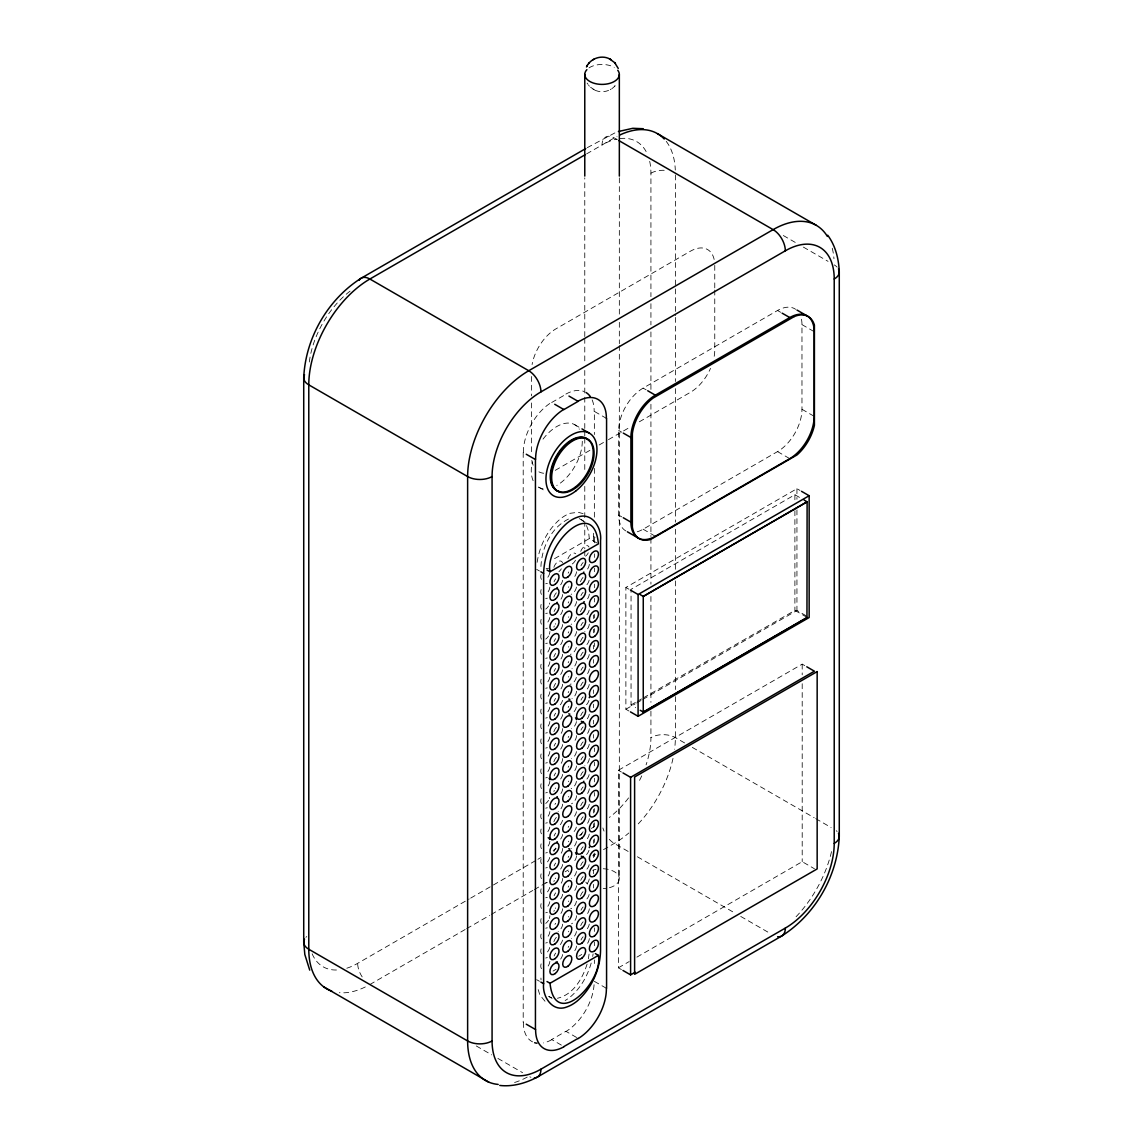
<?xml version="1.0" encoding="UTF-8"?>
<svg xmlns="http://www.w3.org/2000/svg" width="1143" height="1143" viewBox="0 0 1143 1143"><rect width="100%" height="100%" fill="white"/><g stroke="black" fill="none" stroke-linecap="round" stroke-linejoin="round"><path stroke-width="0.75" stroke-dasharray="5 3.75" d="M584.773 336.571L584.773 177.851M540.939 566.528C541.739 547.768 551.069 527.595 568.5 519.051M589.059 954.119L588.345 958.877M537.139 562.327C539.539 545.983 547.326 530.095 559.956 519.265A35.562 20.531 -60 0 1 570.3 513.278L578.201 512.278L583.059 513.636M592.688 956.434L593.117 953.876M591.188 963.063C587.531 975.951 580.601 988.209 570.3 996.939A35.562 20.531 -60 0 1 565.128 1000.539M587.073 964.12C582.516 978.622 573.3 994.667 557.413 998.282M614.72 86.182L615.12 85.711C610.191 91.654 601.118 93.44 594.303 89.854M611.105 89.125L610.262 89.625M587.302 147.647L616.849 131.859M586.602 153.891L614.262 137.917A86.411 49.892 -60 0 1 617.02 136.403M551.669 402.522L565.899 394.306M625.835 530.923A34.561 19.96 -60 0 1 618.677 515.093L618.677 430.44A34.561 19.96 -60 0 1 643.123 388.106L777.54 310.496A34.561 19.96 -60 0 1 795.628 309.31M589.888 450.342L555.898 469.973A34.561 19.96 -60 0 1 554.084 470.945M599.161 444.984L606.89 440.526M608.433 439.641L630.064 427.153M639.337 421.796L690.315 392.363A34.561 19.96 -60 0 0 710.517 368.375M554.541 558.67L589.317 538.596L598.403 543.839M637.222 531.781A34.561 19.96 -60 0 0 643.123 529.209L777.54 451.599A34.561 19.96 -60 0 0 801.972 409.28L801.972 324.612A34.561 19.96 -60 0 0 800.886 316.925M628.921 711.003L625.878 709.231L625.878 587.459L796.942 488.69L800 490.447M799.486 497.391L794.899 494.748L631.05 589.345L631.05 704.988L635.622 707.631M631.05 704.988L635.679 702.302M637.222 701.416L641.866 698.73M643.409 697.844L794.899 610.391L807.115 617.434M625.878 709.231L635.122 703.902M636.665 703.002L641.28 700.345M642.823 699.445L796.942 610.462L807.644 616.649M621.435 969.578L618.377 967.821L618.377 770.282L802.2 664.14L805.258 665.912M346.786 968.221A69.123 39.905 -60 0 0 357.659 963.349L469.159 898.97M470.687 898.098L536.367 860.179M537.896 859.293L540.953 857.521M553.169 850.478L556.227 848.706M579.144 835.476L582.187 833.718M591.36 828.432L594.417 826.66M369.875 984.523L465.172 929.502M466.715 928.616L489.761 915.3M491.304 914.414L532.809 890.454M534.338 889.568L546.64 882.467M565.085 871.809L568.157 870.037M592.746 855.836L595.817 854.064M603.504 849.635L614.262 843.42A86.411 49.892 -60 0 0 628.821 832.99M553.041 971.064L556.055 969.307M578.729 956.22L581.758 954.476M618.377 967.821L629.193 961.577M636.908 957.12L802.2 861.679L814.416 868.737M551.54 997.768L548.626 996.353M579.23 518.608L584.202 521.308M593.846 89.625L592.988 89.125M594.689 90.054L590.145 86.954L587.102 83.082M617.349 139.703L614.262 137.917A17.288 9.973 60 0 0 602.047 144.975A69.123 39.905 -60 0 1 616.463 139.16M783.326 235.529L795.657 242.645M803.372 247.102L828.046 261.347M777.54 310.496L780.598 312.268M801.972 324.612L814.187 331.67M801.972 409.28L814.187 416.323M777.54 451.599L789.756 458.657M643.123 388.106L646.181 389.877M606.576 418.452L594.36 411.394L594.36 434.554M618.677 430.44L621.735 432.197M574.629 424.653L580.501 428.039M618.677 515.093L621.735 516.865M643.123 529.209L655.339 536.267M538.924 487.332L546.254 491.561M593.474 533.238L593.588 536.524L596.375 538.124M625.878 587.459L628.921 589.216M536.667 569.385L539.453 570.986M684.614 742.936L675.37 737.592A17.288 9.973 0 0 0 650.924 737.592A69.123 39.905 -60 0 1 646.081 764.881M692.329 747.393L814.173 817.731M815.716 818.617L831.132 827.532M618.377 770.282L621.435 772.039M628.15 851.435L614.262 843.42A17.288 9.973 60 0 1 608.662 838.605M637.408 856.779L734.563 912.871M740.735 916.429L770.039 933.345M594.36 981.351L606.576 988.395M536.667 979.68L539.453 981.28M549.083 996.639L552.112 998.396M576.601 1037.473L565.899 1031.3L551.669 1039.516L563.899 1046.574M476.288 1045.959L491.719 1054.86M497.891 1058.418L522.565 1072.663M581.173 519.551L583.773 521.651M545.011 1001.239L539.853 994.967L537.139 986.195M588.645 85.339L589.374 86.182M586.53 525.58L588.502 531.181L589.317 538.596M541.025 979.922L540.939 978.037M802.2 664.14L802.2 674.827M802.2 683.728L802.2 861.679M796.942 488.69L796.942 499.277M796.942 509.864L796.942 610.462M794.899 494.748L794.899 501.863M794.899 510.75L794.899 610.391M714.761 265.376L714.761 288.307M714.761 290.065L714.761 350.029A34.561 19.96 -60 0 1 713.675 358.973M675.37 174.979L675.37 287.15M675.37 288.922L675.37 315.625M675.37 317.411L675.37 381.505M675.37 388.634L675.37 522.165M675.37 529.28L675.37 570.228M675.37 580.915L675.37 689.529M675.37 696.644L675.37 737.592A86.411 49.892 -60 0 1 674.584 749.265M649.695 161.349A69.123 39.905 -60 0 1 650.924 173.193L650.924 296.666M650.924 303.709L650.924 324.883M650.924 331.927L650.924 390.134M650.924 404.251L650.924 536.524M650.924 538.296L650.924 584.144M650.924 596.489L650.924 702.316M650.924 711.132L650.924 737.592M619.335 177.851L619.335 315.168M619.335 322.312L619.335 343.7M619.335 345.486L619.335 878.696A17.288 9.973 0 0 1 603.275 888.64M594.36 468.401L594.36 518.265M594.36 537.853L594.36 543.196M594.36 553.884L594.36 557.455M594.36 568.142L594.36 571.7M594.36 584.159L594.36 587.731M594.36 598.418L594.36 601.975M594.36 614.448L594.36 618.006M594.36 628.693L594.36 632.25M594.36 642.938L594.36 646.509M594.36 748.022L594.36 751.594M594.36 762.281L594.36 765.839M594.36 778.297L594.36 781.869M594.36 792.556L594.36 796.114M594.36 808.587L594.36 812.144M594.36 822.831L594.36 826.389M594.36 838.862L594.36 842.42M594.36 853.107L594.36 856.664M594.36 927.916L594.36 931.474M594.36 942.161L594.36 945.718M594.36 959.977L594.36 963.535M593.588 536.524L593.588 543.654M593.588 615.005L593.588 618.577M593.588 629.279L593.588 632.851M593.588 645.338L593.588 648.91M593.588 659.611L593.588 663.183M593.588 689.929L593.588 693.501M593.588 704.202L593.588 707.774M593.588 720.261L593.588 723.833M593.588 734.535L593.588 738.107M593.588 809.458L593.588 813.03M593.588 823.732L593.588 827.289M593.588 839.776L593.588 843.348M593.588 854.05L593.588 857.621M593.588 870.109L593.588 873.681M593.588 884.382L593.588 887.954M584.773 338.357L584.773 363.317M584.773 370.461L584.773 395.421M584.773 397.207L584.773 429.297M584.773 431.082L584.773 436.44M584.773 438.212L584.773 472.102M584.773 486.361L584.773 548.783M584.773 550.569L584.773 555.912M531.466 376.49L531.466 395.892M531.466 402.95L531.466 454.085M523.208 452.471L523.208 1022.428M543.682 473.245A34.561 19.96 -60 0 1 536.796 470.373M533.152 465.187A34.561 19.96 -60 0 1 531.738 459.9M714.146 259.447A34.561 19.96 -60 0 0 690.315 251.26L555.898 328.87A34.561 19.96 -60 0 0 532.081 364.56M551.669 1039.744A40.662 23.474 -60 0 1 543.425 1042.945M532.538 1041.859A40.662 23.474 -60 0 1 523.408 1022.313M594.074 984.723A40.662 23.474 -60 0 1 565.899 1031.529M592.145 399.879A40.662 23.474 -60 0 1 594.16 411.509M565.899 394.078A40.662 23.474 -60 0 1 584.002 391.492M523.408 452.357A40.662 23.474 -60 0 1 551.669 402.293M543.011 439.141A36.076 20.831 -60 0 1 579.344 429.225M582.287 441.269A36.076 20.831 -60 0 1 556.77 485.446M543.011 488.747A36.076 20.831 -60 0 1 537.124 486.132M533.124 480.689A36.076 20.831 -60 0 1 532.281 461.872M589.259 924.144A6.458 3.729 -60 0 1 586.002 930.116M580.744 925.63A6.458 3.729 -60 0 1 583.13 921.801M576.443 931.545A6.458 3.729 -60 0 1 571.557 938.632M568.457 931.831A6.458 3.729 -60 0 1 568.771 931.231M549.697 947.49A6.458 3.729 -60 0 1 545.725 953.562M541.525 953.662A6.458 3.729 -60 0 1 541.525 947.804M545.725 943.061A6.458 3.729 -60 0 1 547.383 942.646M562.513 940.089A6.458 3.729 -60 0 1 558.941 945.861M553.898 941.618A6.458 3.729 -60 0 1 557.313 936.431M562.613 954.534A6.458 3.729 -60 0 1 558.527 961.163M554.098 956.019A6.458 3.729 -60 0 1 555.669 953.133M549.869 961.392A6.458 3.729 -60 0 1 545.725 968.55M541.525 968.65A6.458 3.729 -60 0 1 541.525 962.806M545.725 958.063A6.458 3.729 -60 0 1 547.383 957.648M576.515 946.018A6.458 3.729 -60 0 1 572.786 952.876M568.171 947.418A6.458 3.729 -60 0 1 568.771 946.233M589.317 938.617A6.458 3.729 -60 0 1 585.173 945.775M580.973 940.032A6.458 3.729 -60 0 1 583.13 936.803M589.317 908.814A6.458 3.729 -60 0 1 585.173 915.972M580.973 910.214A6.458 3.729 -60 0 1 583.13 906.985M576.529 915.714A6.458 3.729 -60 0 1 571.557 923.83M568.457 917.015A6.458 3.729 -60 0 1 568.771 916.429M549.869 931.588A6.458 3.729 -60 0 1 545.725 938.746M541.525 938.846A6.458 3.729 -60 0 1 541.525 933.002M545.725 928.245A6.458 3.729 -60 0 1 547.383 927.845M562.67 924.187A6.458 3.729 -60 0 1 558.127 931.602M554.941 924.416A6.458 3.729 -60 0 1 555.669 923.315M589.002 850.249A6.458 3.729 -60 0 1 585.587 855.435M580.973 849.992A6.458 3.729 -60 0 1 583.13 846.763M576.515 855.978A6.458 3.729 -60 0 1 572.786 862.836M568.171 857.393A6.458 3.729 -60 0 1 568.771 856.207M549.869 871.366A6.458 3.729 -60 0 1 545.725 878.524M541.525 878.624A6.458 3.729 -60 0 1 541.525 872.766M545.725 868.023A6.458 3.729 -60 0 1 547.383 867.608M562.613 864.494A6.458 3.729 -60 0 1 558.527 871.123M554.098 865.98A6.458 3.729 -60 0 1 555.669 863.094M562.699 878.467A6.458 3.729 -60 0 1 558.941 885.825M553.898 881.582A6.458 3.729 -60 0 1 554.326 880.367M555.284 878.624A6.458 3.729 -60 0 1 555.669 878.095M549.697 887.454A6.458 3.729 -60 0 1 545.725 893.526M541.525 893.612A6.458 3.729 -60 0 1 541.525 887.768M545.725 883.025A6.458 3.729 -60 0 1 547.383 882.61M576.443 871.509A6.458 3.729 -60 0 1 571.557 878.596M568.457 871.78A6.458 3.729 -60 0 1 568.771 871.195M589.159 864.665A6.458 3.729 -60 0 1 586.002 870.08M580.744 865.594A6.458 3.729 -60 0 1 583.13 861.765M589.159 894.483A6.458 3.729 -60 0 1 585.587 900.241M580.544 895.998A6.458 3.729 -60 0 1 583.13 891.569M576.443 901.313A6.458 3.729 -60 0 1 570.728 908.714M568.457 901.598A6.458 3.729 -60 0 1 568.771 901.013M549.883 915.672A6.458 3.729 -60 0 1 549.354 918.443M548.511 920.229A6.458 3.729 -60 0 1 545.725 923.33M541.525 923.43A6.458 3.729 -60 0 1 541.525 917.586M545.725 912.828A6.458 3.729 -60 0 1 547.383 912.414M562.67 908.771A6.458 3.729 -60 0 1 558.527 915.929M553.898 911.385A6.458 3.729 -60 0 1 554.326 910.185M555.284 908.428A6.458 3.729 -60 0 1 555.669 907.899M562.613 894.312A6.458 3.729 -60 0 1 559.356 900.284M554.098 895.783A6.458 3.729 -60 0 1 555.669 892.897M549.797 901.698A6.458 3.729 -60 0 1 545.725 908.328M541.525 908.428A6.458 3.729 -60 0 1 541.525 902.584M545.725 897.826A6.458 3.729 -60 0 1 547.383 897.426M576.515 885.782A6.458 3.729 -60 0 1 572.372 892.94M568.171 887.197A6.458 3.729 -60 0 1 568.771 886.011M589.259 878.924A6.458 3.729 -60 0 1 584.773 885.796M580.744 880.41A6.458 3.729 -60 0 1 583.13 876.567M589.317 818.588A6.458 3.729 -60 0 1 585.173 825.746M580.973 820.002A6.458 3.729 -60 0 1 583.13 816.774M576.343 827.075A6.458 3.729 -60 0 1 572.786 832.833M568.171 827.389A6.458 3.729 -60 0 1 568.771 826.203M549.869 841.362A6.458 3.729 -60 0 1 545.725 848.52M541.525 848.62A6.458 3.729 -60 0 1 541.525 842.777M562.613 834.504A6.458 3.729 -60 0 1 558.527 841.134M554.098 835.99A6.458 3.729 -60 0 1 555.669 833.104M562.699 848.477A6.458 3.729 -60 0 1 558.941 855.821M553.898 851.578A6.458 3.729 -60 0 1 555.669 848.092M549.697 857.45A6.458 3.729 -60 0 1 545.725 863.522M541.525 863.622A6.458 3.729 -60 0 1 541.525 857.779M545.725 853.021A6.458 3.729 -60 0 1 547.383 852.621M576.443 841.505A6.458 3.729 -60 0 1 571.557 848.606M568.457 841.791A6.458 3.729 -60 0 1 568.771 841.205M589.259 834.119A6.458 3.729 -60 0 1 586.002 840.091M580.744 835.604A6.458 3.729 -60 0 1 583.13 831.761M589.259 804.301A6.458 3.729 -60 0 1 585.587 810.63M580.744 805.786A6.458 3.729 -60 0 1 583.13 801.957M576.443 811.701A6.458 3.729 -60 0 1 571.971 818.588M549.797 827.089A6.458 3.729 -60 0 1 545.725 833.718M541.525 833.818A6.458 3.729 -60 0 1 541.525 827.961M545.725 823.217A6.458 3.729 -60 0 1 547.383 822.803M562.513 820.245A6.458 3.729 -60 0 1 559.356 825.66M553.898 821.774A6.458 3.729 -60 0 1 557.313 816.588M562.67 804.158A6.458 3.729 -60 0 1 558.127 811.573M554.941 804.386A6.458 3.729 -60 0 1 555.669 803.286M549.869 811.559A6.458 3.729 -60 0 1 545.725 818.717M541.525 818.817A6.458 3.729 -60 0 1 541.525 812.973M545.725 808.215A6.458 3.729 -60 0 1 547.383 807.801M576.529 795.685A6.458 3.729 -60 0 1 571.557 803.8M568.457 796.985A6.458 3.729 -60 0 1 568.771 796.4M589.317 788.784A6.458 3.729 -60 0 1 585.173 795.942M580.973 790.184A6.458 3.729 -60 0 1 583.13 786.955M589.317 668.898A6.458 3.729 -60 0 1 585.587 675.742M580.973 670.298A6.458 3.729 -60 0 1 583.13 667.069M576.343 677.37A6.458 3.729 -60 0 1 569.9 684.314M568.457 677.099A6.458 3.729 -60 0 1 568.771 676.513M549.869 691.672A6.458 3.729 -60 0 1 545.725 698.83M541.525 698.93A6.458 3.729 -60 0 1 541.525 693.087M545.725 688.329A6.458 3.729 -60 0 1 547.383 687.915M562.67 684.271A6.458 3.729 -60 0 1 558.527 691.429M553.741 687.472A6.458 3.729 -60 0 1 555.669 683.4M562.513 700.359A6.458 3.729 -60 0 1 559.356 705.774M554.098 701.288A6.458 3.729 -60 0 1 555.669 698.402M549.797 707.203A6.458 3.729 -60 0 1 545.725 713.832M541.525 713.932A6.458 3.729 -60 0 1 541.525 708.074M545.725 703.331A6.458 3.729 -60 0 1 547.383 702.916M576.515 691.286A6.458 3.729 -60 0 1 571.971 698.702M568.171 692.687A6.458 3.729 -60 0 1 568.771 691.501M589.259 684.414A6.458 3.729 -60 0 1 585.587 690.743M580.744 685.9A6.458 3.729 -60 0 1 583.13 682.071M589.259 714.232A6.458 3.729 -60 0 1 585.587 720.547M580.744 715.718A6.458 3.729 -60 0 1 583.13 711.875M576.443 721.619A6.458 3.729 -60 0 1 571.557 728.72M549.797 737.006A6.458 3.729 -60 0 1 545.725 743.636M541.525 743.736A6.458 3.729 -60 0 1 541.525 737.892M545.725 733.134A6.458 3.729 -60 0 1 547.383 732.734M562.699 728.591A6.458 3.729 -60 0 1 558.941 735.935M553.898 731.691A6.458 3.729 -60 0 1 557.313 726.505M562.613 714.618A6.458 3.729 -60 0 1 558.127 721.49M554.098 716.104A6.458 3.729 -60 0 1 555.669 713.218M549.869 721.476A6.458 3.729 -60 0 1 545.725 728.634M541.525 728.734A6.458 3.729 -60 0 1 541.525 722.89M545.725 718.147A6.458 3.729 -60 0 1 547.383 717.733M576.343 707.188A6.458 3.729 -60 0 1 571.557 713.718M568.171 707.503A6.458 3.729 -60 0 1 568.771 706.317M589.002 700.373A6.458 3.729 -60 0 1 585.173 705.86M580.973 700.116A6.458 3.729 -60 0 1 583.13 696.887M589.317 758.509A6.458 3.729 -60 0 1 584.773 765.91M580.973 759.909A6.458 3.729 -60 0 1 583.13 756.68M576.515 765.896A6.458 3.729 -60 0 1 572.372 773.054M568.171 767.31A6.458 3.729 -60 0 1 568.771 766.124M549.869 781.283A6.458 3.729 -60 0 1 545.725 788.441M541.525 788.541A6.458 3.729 -60 0 1 541.525 782.698M545.725 777.94A6.458 3.729 -60 0 1 547.383 777.54M562.613 774.425A6.458 3.729 -60 0 1 558.527 781.055M554.098 775.897A6.458 3.729 -60 0 1 555.669 773.011M562.67 788.884A6.458 3.729 -60 0 1 558.941 795.742M553.898 791.499A6.458 3.729 -60 0 1 554.326 790.299M555.284 788.541A6.458 3.729 -60 0 1 555.669 788.013M549.697 797.371A6.458 3.729 -60 0 1 549.354 798.557M548.511 800.343A6.458 3.729 -60 0 1 545.725 803.443M541.525 803.543A6.458 3.729 -60 0 1 541.525 797.685M545.725 792.942A6.458 3.729 -60 0 1 547.383 792.528M576.443 781.426A6.458 3.729 -60 0 1 571.157 788.699M568.457 781.712A6.458 3.729 -60 0 1 568.771 781.126M589.159 774.597A6.458 3.729 -60 0 1 586.002 780.012M580.744 775.511A6.458 3.729 -60 0 1 583.13 771.682M589.259 744.222A6.458 3.729 -60 0 1 585.587 750.551M580.744 745.707A6.458 3.729 -60 0 1 583.13 741.878M576.443 751.623A6.458 3.729 -60 0 1 571.557 758.709M549.797 767.01A6.458 3.729 -60 0 1 545.725 773.64M541.525 773.725A6.458 3.729 -60 0 1 541.525 767.882M545.725 763.138A6.458 3.729 -60 0 1 547.383 762.724M562.699 758.581A6.458 3.729 -60 0 1 558.941 765.939M553.898 761.695A6.458 3.729 -60 0 1 557.313 756.509M562.613 744.607A6.458 3.729 -60 0 1 558.127 751.494M554.098 746.093A6.458 3.729 -60 0 1 555.669 743.207M549.869 751.48A6.458 3.729 -60 0 1 545.725 758.638M541.525 758.738A6.458 3.729 -60 0 1 541.525 752.88M545.725 748.136A6.458 3.729 -60 0 1 547.383 747.722M576.529 735.592A6.458 3.729 -60 0 1 572.786 742.95M568.171 737.506A6.458 3.729 -60 0 1 568.771 736.321M589.317 728.691A6.458 3.729 -60 0 1 585.173 735.849M580.973 730.106A6.458 3.729 -60 0 1 583.13 726.877M589.159 610.233A6.458 3.729 -60 0 1 586.002 615.648M580.544 611.762A6.458 3.729 -60 0 1 583.13 607.333M576.443 617.077A6.458 3.729 -60 0 1 571.157 624.335M568.457 617.349A6.458 3.729 -60 0 1 568.771 616.763M549.883 631.436A6.458 3.729 -60 0 1 549.354 634.194M548.511 635.994A6.458 3.729 -60 0 1 545.725 639.08M541.525 639.18A6.458 3.729 -60 0 1 541.525 633.336M545.725 628.593A6.458 3.729 -60 0 1 547.383 628.179M562.67 624.535A6.458 3.729 -60 0 1 558.941 631.393M553.898 627.15A6.458 3.729 -60 0 1 554.326 625.935M555.284 624.192A6.458 3.729 -60 0 1 555.669 623.664M562.613 640.066A6.458 3.729 -60 0 1 559.784 645.638M554.098 641.537A6.458 3.729 -60 0 1 555.669 638.651M549.797 647.452A6.458 3.729 -60 0 1 545.725 654.082M541.525 654.182A6.458 3.729 -60 0 1 541.525 648.338M545.725 643.58A6.458 3.729 -60 0 1 547.383 643.18M576.515 631.536A6.458 3.729 -60 0 1 572.372 638.694M568.171 632.951A6.458 3.729 -60 0 1 568.771 631.765M589.317 624.149A6.458 3.729 -60 0 1 584.773 631.55M580.973 625.55A6.458 3.729 -60 0 1 583.13 622.321M589.259 654.482A6.458 3.729 -60 0 1 585.587 660.811M580.744 655.968A6.458 3.729 -60 0 1 583.13 652.139M576.515 661.354A6.458 3.729 -60 0 1 571.971 668.755M568.171 662.754A6.458 3.729 -60 0 1 568.771 661.568M549.797 677.27A6.458 3.729 -60 0 1 545.725 683.9M541.525 684A6.458 3.729 -60 0 1 541.525 678.142M545.725 673.398A6.458 3.729 -60 0 1 547.383 672.984M562.613 669.869A6.458 3.729 -60 0 1 559.356 675.842M554.098 671.355A6.458 3.729 -60 0 1 555.669 668.469M562.67 654.339A6.458 3.729 -60 0 1 558.527 661.497M553.898 656.954A6.458 3.729 -60 0 1 555.669 653.467M549.869 661.74A6.458 3.729 -60 0 1 545.725 668.898M541.525 668.998A6.458 3.729 -60 0 1 541.525 663.14M545.725 658.397A6.458 3.729 -60 0 1 547.383 657.982M576.343 647.438A6.458 3.729 -60 0 1 570.314 654.353M568.457 647.167A6.458 3.729 -60 0 1 568.771 646.581M589.159 640.051A6.458 3.729 -60 0 1 585.587 645.809M580.544 641.566A6.458 3.729 -60 0 1 583.13 637.137M589.159 580.244A6.458 3.729 -60 0 1 586.002 585.659M580.544 581.758A6.458 3.729 -60 0 1 583.13 577.329M576.443 587.073A6.458 3.729 -60 0 1 571.157 594.346M568.457 587.359A6.458 3.729 -60 0 1 568.771 586.773M549.697 603.018A6.458 3.729 -60 0 1 549.354 604.204M548.511 605.99A6.458 3.729 -60 0 1 545.725 609.09M541.525 609.19A6.458 3.729 -60 0 1 541.525 603.347M545.725 598.589A6.458 3.729 -60 0 1 547.383 598.189M562.67 594.531A6.458 3.729 -60 0 1 558.941 601.389M553.898 597.146A6.458 3.729 -60 0 1 557.313 591.96M562.613 610.062A6.458 3.729 -60 0 1 558.527 616.691M554.098 611.548A6.458 3.729 -60 0 1 555.669 608.662M549.797 617.463A6.458 3.729 -60 0 1 545.725 624.092M541.525 624.192A6.458 3.729 -60 0 1 541.525 618.334M545.725 613.591A6.458 3.729 -60 0 1 547.383 613.177M576.515 601.547A6.458 3.729 -60 0 1 572.372 608.705M568.171 602.961A6.458 3.729 -60 0 1 568.771 601.761M589.317 594.146A6.458 3.729 -60 0 1 585.587 601.004M580.973 595.56A6.458 3.729 -60 0 1 583.13 592.331M589.317 564.342A6.458 3.729 -60 0 1 585.587 571.2M580.973 565.756A6.458 3.729 -60 0 1 583.13 562.527M576.515 571.743A6.458 3.729 -60 0 1 572.786 578.587M568.171 573.143A6.458 3.729 -60 0 1 568.771 571.957M549.869 587.116A6.458 3.729 -60 0 1 545.725 594.274M541.525 594.374A6.458 3.729 -60 0 1 541.525 588.531M545.725 583.787A6.458 3.729 -60 0 1 547.383 583.373M562.613 580.258A6.458 3.729 -60 0 1 558.527 586.888M554.098 581.744A6.458 3.729 -60 0 1 555.669 578.858M553.898 567.342A6.458 3.729 -60 0 1 558.356 561.47A6.458 3.729 -60 0 1 562.513 562.856M561.327 568.785A6.458 3.729 -60 0 1 558.941 571.586M549.797 572.657A6.458 3.729 -60 0 1 545.725 579.287M541.525 579.387A6.458 3.729 -60 0 1 541.282 574.143M546.14 568.614A6.458 3.729 -60 0 1 548.511 568.657M567.928 558.756A6.458 3.729 -60 0 1 575.758 553.769M575.486 560.213A6.458 3.729 -60 0 1 571.557 564.356M580.744 551.355A6.458 3.729 -60 0 1 585.002 546.083A6.458 3.729 -60 0 1 589.002 547.068M588.288 552.812A6.458 3.729 -60 0 1 585.587 556.198M832.247 248.26A86.411 49.892 -60 0 1 833.976 258.718M834.219 264.905A17.288 9.973 0 0 1 837.105 267.119M666.24 141.375A86.411 49.892 -60 0 1 675.299 170.064M673.013 758.366A86.411 49.892 -60 0 1 636.751 825.475M831.518 851.606A86.411 49.892 -60 0 1 795.614 917.2M604.047 831.118A17.288 9.973 60 0 1 602.904 827.946M527.209 1077.092A86.411 49.892 -60 0 1 512.178 1083.15M836.233 830.704A17.288 9.973 0 0 1 837.105 831.518M530.952 1077.277A17.288 9.973 60 0 1 529.823 1076.806M362.174 976.908A17.288 9.973 60 0 1 357.659 963.349M336.456 970.007A69.123 39.905 -60 0 1 312.153 953.805M619.906 138.574A69.123 39.905 -60 0 1 647.552 154.534M641.737 775.854A69.123 39.905 -60 0 1 637.88 783.512M628.564 797.914A69.123 39.905 -60 0 1 609.333 817.416M650.924 173.193A17.288 9.973 0 0 1 664.926 170.321M309.324 362.002A69.123 39.905 -60 0 1 350.372 290.908M365.317 986.952A86.411 49.892 -60 0 1 339.328 992.695M305.895 937.346A17.288 9.973 0 0 1 306.767 936.531M588.988 67.894A17.288 9.973 0 0 1 614.262 67.366M603.275 868.737A17.288 9.973 0 0 1 619.335 878.696M587.516 884.082A17.288 9.973 0 0 1 585.859 882.182M592.703 870.294A17.288 9.973 0 0 1 596.003 869.352"/><path stroke-width="1.5" d="M584.773 176.079L584.773 74.424M550.026 571.771C544.382 545.425 593.889 494.99 598.403 543.839L550.026 571.771L546.997 570.028M595.36 953.619L598.389 955.362C603.661 981.337 555.012 1031.343 550.026 983.28L546.997 981.537M543.625 573.4C544.111 554.526 552.626 535.696 566.914 523.28A35.562 20.531 -60 0 1 577.272 517.308C591.617 511.421 602.132 527.723 600.546 540.539L600.546 950.833C600.075 969.707 591.56 988.538 577.272 1000.954A35.562 20.531 -60 0 1 566.914 1006.926C552.569 1012.827 542.053 996.51 543.625 983.694L543.625 573.4L540.853 571.8M586.473 66.951C590.288 58.407 601.575 54.564 609.805 58.993M586.773 66.351L587.345 65.351M588.645 63.508L589.374 62.679M592.988 59.722L593.846 59.236M585.773 148.533L361.231 278.163C327.712 299.495 305.438 338.085 303.724 377.79L303.724 942.189L304.824 954.505L309.724 970.121M585.059 154.776L369.875 279.021A17.288 9.973 60 0 0 359.031 280.378M785.341 928.073L540.953 1069.176A69.123 39.905 -60 0 1 492.076 1040.959L492.076 476.56A69.123 39.905 -60 0 1 540.953 391.892L785.341 250.803A69.123 39.905 -60 0 1 834.219 279.021L834.219 843.42A69.123 39.905 -60 0 1 785.341 928.073A17.288 9.973 60 0 1 777.626 936.731M630.907 522.151L630.907 437.498A34.561 19.96 -60 0 1 655.339 395.164L789.756 317.554A34.561 19.96 -60 0 1 814.187 331.67L814.187 416.323A34.561 19.96 -60 0 1 789.756 458.657L655.339 536.267A34.561 19.96 -60 0 1 630.907 522.151L623.264 517.736M630.45 590.102L638.094 594.503L809.158 495.733L809.158 617.52L638.094 716.29L630.45 711.889M807.115 501.806L806.958 617.734L643.252 712.246L643.266 596.403L807.115 501.806L804.058 500.034M643.252 596.446L806.958 501.934M807.115 617.434L643.266 712.046L640.209 710.274M622.964 772.925L630.593 777.326L814.416 671.198L806.787 666.798M550.026 983.28L598.389 955.362M622.964 970.464L630.593 974.865L635.222 972.193M563.899 1046.574L578.115 1038.358M618.392 131.516L632.822 128.302L643.238 128.716M499.762 1085.436C512.793 1086.964 525.909 1083.121 537.367 1077.092L781.769 935.988C815.288 914.657 837.562 876.067 839.276 836.362L839.276 271.963C838.776 259.018 835.547 245.745 827.703 235.215M610.262 59.236L611.105 59.722M609.405 58.793L614.72 62.679L618.263 68.466M488.718 1082.092L323.698 986.823M657.468 133.645L816.331 225.357M618.892 140.589L773.125 229.629A86.411 49.892 -60 0 1 827.389 236.444M796.985 310.067L807.672 316.24M782.112 313.153L789.756 317.554M647.71 390.749L655.339 395.164M801.529 491.333L809.158 495.733M568.957 396.064L578.115 401.364L563.899 409.58L554.726 404.279M623.264 433.083L630.907 437.498M581.958 428.896L589.302 433.126M526.266 454.242L535.438 459.529L535.438 1029.472L526.266 1024.185M627.364 531.795L638.723 538.324M640.209 594.631L643.266 596.403M540.853 982.094L543.625 983.694M614.72 62.679L615.448 63.508M638.094 594.503L638.094 716.29M630.593 777.326L630.593 974.865M619.335 74.424L619.335 176.079M606.576 418.452L606.576 988.395M560.013 491.676A29.975 17.302 -60 0 1 556.327 456.057A29.975 17.302 -60 0 1 589.088 440.698M586.03 392.506A40.662 23.474 -60 0 1 590.259 396.507M536.981 1043.23A40.662 23.474 -60 0 1 534.667 1042.716M578.129 401.136A40.662 23.474 -60 0 1 606.376 418.567M535.624 459.415A40.662 23.474 -60 0 1 563.885 409.351M563.885 1046.802A40.662 23.474 -60 0 1 535.624 1029.372M606.376 988.524A40.662 23.474 -60 0 1 578.129 1038.587M557.313 961.806A6.458 3.729 -60 0 1 556.069 962.035M589.259 847.163A6.458 3.729 -60 0 1 589.317 847.62M583.544 856.507A6.458 3.729 -60 0 1 581.258 856.121M575.486 852.735A6.458 3.729 -60 0 1 576.443 854.55M548.154 837.748A6.458 3.729 -60 0 1 549.697 839.505M557.313 841.762A6.458 3.729 -60 0 1 556.898 841.905M569.9 849.02A6.458 3.729 -60 0 1 568.771 848.735M569.9 699.316A6.458 3.729 -60 0 1 568.771 699.03M583.544 721.619A6.458 3.729 -60 0 1 581.258 721.233M575.486 717.847A6.458 3.729 -60 0 1 576.443 719.661M569.9 714.132A6.458 3.729 -60 0 1 568.771 713.846M589.259 697.273A6.458 3.729 -60 0 1 589.317 697.73M549.111 778.312A6.458 3.729 -60 0 1 549.797 779.855M557.313 796.685A6.458 3.729 -60 0 1 556.898 796.814M583.959 781.298A6.458 3.729 -60 0 1 583.544 781.426M557.313 602.332A6.458 3.729 -60 0 1 556.898 602.461M584.373 601.775A6.458 3.729 -60 0 1 583.544 602.075M583.959 572.143A6.458 3.729 -60 0 1 583.544 572.272M557.313 587.516A6.458 3.729 -60 0 1 556.898 587.659M785.341 250.803A17.288 9.973 60 0 0 773.125 229.629L528.738 370.732A86.411 49.892 -60 0 0 467.63 476.56L467.63 1040.959A86.411 49.892 -60 0 0 498.177 1084.421M492.076 1040.959A17.288 9.973 0 0 1 467.63 1040.959L308.781 949.247A17.288 9.973 0 0 1 304.538 939.16M331.784 991.124A86.411 49.892 -60 0 1 308.781 949.247L308.781 384.848A17.288 9.973 0 0 1 304.538 374.761M492.076 476.56A17.288 9.973 0 0 1 467.63 476.56L308.781 384.848A86.411 49.892 -60 0 1 369.875 279.021L528.738 370.732A17.288 9.973 60 0 1 540.953 391.892M838.462 268.934A17.288 9.973 0 0 1 834.219 279.021M838.462 833.333A17.288 9.973 0 0 1 834.219 843.42M540.953 1069.176A17.288 9.973 60 0 1 534.338 1077.892M619.763 135.031A86.411 49.892 -60 0 1 664.226 139.017M617.763 70.28A17.288 9.973 0 0 1 601.432 84.396A17.288 9.973 0 0 1 586.888 69.652M794.242 316.568L653.182 398.021A34.561 19.945 -60 0 0 632.365 433.568L632.365 527.066A34.561 19.96 -60 0 0 650.467 539.539L796.957 454.971A34.561 19.96 -60 0 0 814.416 425.282L814.416 325.141A34.561 19.96 -60 0 0 794.242 316.568M817.159 671.598L634.608 776.983L634.608 974.322L817.159 868.923L817.159 671.598M575.572 486.875A29.975 17.302 -60 0 0 588.345 439.755A29.975 17.302 -60 0 0 552.155 467.744A29.975 17.302 -60 0 0 575.572 486.875M576.429 487.375A29.975 17.302 -60 0 0 589.202 440.255A29.975 17.302 -60 0 0 552.998 468.244A29.975 17.302 -60 0 0 576.429 487.375M575.715 491.047A36.076 20.831 -60 0 0 591.102 434.34A36.076 20.831 -60 0 0 547.54 468.016A36.076 20.831 -60 0 0 575.715 491.047M594.674 935.788A6.458 3.729 -60 0 0 597.432 925.644A6.458 3.729 -60 0 0 589.631 931.674A6.458 3.729 -60 0 0 594.674 935.788M581.873 943.189A6.458 3.729 -60 0 0 584.616 933.045A6.458 3.729 -60 0 0 576.829 939.075A6.458 3.729 -60 0 0 581.873 943.189M555.227 958.577A6.458 3.729 -60 0 0 557.97 948.433A6.458 3.729 -60 0 0 550.183 954.448A6.458 3.729 -60 0 0 555.227 958.577M568.028 951.176A6.458 3.729 -60 0 0 570.786 941.032A6.458 3.729 -60 0 0 562.985 947.061A6.458 3.729 -60 0 0 568.028 951.176M568.028 966.178A6.458 3.729 -60 0 0 570.786 956.034A6.458 3.729 -60 0 0 562.985 962.063A6.458 3.729 -60 0 0 568.028 966.178M555.227 973.565A6.458 3.729 -60 0 0 557.97 963.42A6.458 3.729 -60 0 0 550.183 969.45A6.458 3.729 -60 0 0 555.227 973.565M581.873 958.191A6.458 3.729 -60 0 0 584.616 948.047A6.458 3.729 -60 0 0 576.829 954.062A6.458 3.729 -60 0 0 581.873 958.191M594.674 950.79A6.458 3.729 -60 0 0 597.432 940.646A6.458 3.729 -60 0 0 589.631 946.675A6.458 3.729 -60 0 0 594.674 950.79M594.674 920.987A6.458 3.729 -60 0 0 597.432 910.842A6.458 3.729 -60 0 0 589.631 916.857A6.458 3.729 -60 0 0 594.674 920.987M581.873 928.373A6.458 3.729 -60 0 0 584.616 918.229A6.458 3.729 -60 0 0 576.829 924.258A6.458 3.729 -60 0 0 581.873 928.373M555.227 943.761A6.458 3.729 -60 0 0 557.97 933.617A6.458 3.729 -60 0 0 550.183 939.646A6.458 3.729 -60 0 0 555.227 943.761M568.028 936.36A6.458 3.729 -60 0 0 570.786 926.216A6.458 3.729 -60 0 0 562.985 932.245A6.458 3.729 -60 0 0 568.028 936.36M594.674 860.75A6.458 3.729 -60 0 0 597.432 850.606A6.458 3.729 -60 0 0 589.631 856.636A6.458 3.729 -60 0 0 594.674 860.75M581.873 868.151A6.458 3.729 -60 0 0 584.616 858.007A6.458 3.729 -60 0 0 576.829 864.037A6.458 3.729 -60 0 0 581.873 868.151M555.227 883.539A6.458 3.729 -60 0 0 557.97 873.395A6.458 3.729 -60 0 0 550.183 879.424A6.458 3.729 -60 0 0 555.227 883.539M568.028 876.138A6.458 3.729 -60 0 0 570.786 865.994A6.458 3.729 -60 0 0 562.985 872.023A6.458 3.729 -60 0 0 568.028 876.138M568.028 891.14A6.458 3.729 -60 0 0 570.786 880.996A6.458 3.729 -60 0 0 562.985 887.025A6.458 3.729 -60 0 0 568.028 891.14M555.227 898.527A6.458 3.729 -60 0 0 557.97 888.382A6.458 3.729 -60 0 0 550.183 894.412A6.458 3.729 -60 0 0 555.227 898.527M581.873 883.153A6.458 3.729 -60 0 0 584.616 873.009A6.458 3.729 -60 0 0 576.829 879.024A6.458 3.729 -60 0 0 581.873 883.153M594.674 875.752A6.458 3.729 -60 0 0 597.432 865.608A6.458 3.729 -60 0 0 589.631 871.638A6.458 3.729 -60 0 0 594.674 875.752M594.674 905.556A6.458 3.729 -60 0 0 597.432 895.412A6.458 3.729 -60 0 0 589.631 901.441A6.458 3.729 -60 0 0 594.674 905.556M581.873 912.957A6.458 3.729 -60 0 0 584.616 902.813A6.458 3.729 -60 0 0 576.829 908.842A6.458 3.729 -60 0 0 581.873 912.957M555.227 928.345A6.458 3.729 -60 0 0 557.97 918.2A6.458 3.729 -60 0 0 550.183 924.23A6.458 3.729 -60 0 0 555.227 928.345M568.028 920.944A6.458 3.729 -60 0 0 570.786 910.8A6.458 3.729 -60 0 0 562.985 916.829A6.458 3.729 -60 0 0 568.028 920.944M568.028 905.942A6.458 3.729 -60 0 0 570.786 895.798A6.458 3.729 -60 0 0 562.985 901.827A6.458 3.729 -60 0 0 568.028 905.942M555.227 913.343A6.458 3.729 -60 0 0 557.97 903.199A6.458 3.729 -60 0 0 550.183 909.228A6.458 3.729 -60 0 0 555.227 913.343M581.873 897.955A6.458 3.729 -60 0 0 584.616 887.811A6.458 3.729 -60 0 0 576.829 893.84A6.458 3.729 -60 0 0 581.873 897.955M594.674 890.568A6.458 3.729 -60 0 0 597.432 880.424A6.458 3.729 -60 0 0 589.631 886.439A6.458 3.729 -60 0 0 594.674 890.568M594.674 830.761A6.458 3.729 -60 0 0 597.432 820.617A6.458 3.729 -60 0 0 589.631 826.646A6.458 3.729 -60 0 0 594.674 830.761M581.873 838.162A6.458 3.729 -60 0 0 584.616 828.003A6.458 3.729 -60 0 0 576.829 834.033A6.458 3.729 -60 0 0 581.873 838.162M555.227 853.535A6.458 3.729 -60 0 0 557.97 843.391A6.458 3.729 -60 0 0 550.183 849.42A6.458 3.729 -60 0 0 555.227 853.535M568.028 846.149A6.458 3.729 -60 0 0 570.786 836.004A6.458 3.729 -60 0 0 562.985 842.02A6.458 3.729 -60 0 0 568.028 846.149M568.028 861.136A6.458 3.729 -60 0 0 570.786 850.992A6.458 3.729 -60 0 0 562.985 857.021A6.458 3.729 -60 0 0 568.028 861.136M555.227 868.537A6.458 3.729 -60 0 0 557.97 858.393A6.458 3.729 -60 0 0 550.183 864.422A6.458 3.729 -60 0 0 555.227 868.537M581.873 853.149A6.458 3.729 -60 0 0 584.616 843.005A6.458 3.729 -60 0 0 576.829 849.035A6.458 3.729 -60 0 0 581.873 853.149M594.674 845.763A6.458 3.729 -60 0 0 597.432 835.619A6.458 3.729 -60 0 0 589.631 841.634A6.458 3.729 -60 0 0 594.674 845.763M594.674 815.945A6.458 3.729 -60 0 0 597.432 805.801A6.458 3.729 -60 0 0 589.631 811.83A6.458 3.729 -60 0 0 594.674 815.945M581.873 823.346A6.458 3.729 -60 0 0 584.616 813.202A6.458 3.729 -60 0 0 576.829 819.231A6.458 3.729 -60 0 0 581.873 823.346M555.227 838.733A6.458 3.729 -60 0 0 557.97 828.589A6.458 3.729 -60 0 0 550.183 834.604A6.458 3.729 -60 0 0 555.227 838.733M568.028 831.332A6.458 3.729 -60 0 0 570.786 821.188A6.458 3.729 -60 0 0 562.985 827.218A6.458 3.729 -60 0 0 568.028 831.332M568.028 816.331A6.458 3.729 -60 0 0 570.786 806.186A6.458 3.729 -60 0 0 562.985 812.216A6.458 3.729 -60 0 0 568.028 816.331M555.227 823.732A6.458 3.729 -60 0 0 557.97 813.587A6.458 3.729 -60 0 0 550.183 819.617A6.458 3.729 -60 0 0 555.227 823.732M581.873 808.344A6.458 3.729 -60 0 0 584.616 798.2A6.458 3.729 -60 0 0 576.829 804.229A6.458 3.729 -60 0 0 581.873 808.344M594.674 800.943A6.458 3.729 -60 0 0 597.432 790.799A6.458 3.729 -60 0 0 589.631 796.828A6.458 3.729 -60 0 0 594.674 800.943M594.674 681.057A6.458 3.729 -60 0 0 597.432 670.912A6.458 3.729 -60 0 0 589.631 676.942A6.458 3.729 -60 0 0 594.674 681.057M581.873 688.457A6.458 3.729 -60 0 0 584.616 678.313A6.458 3.729 -60 0 0 576.829 684.343A6.458 3.729 -60 0 0 581.873 688.457M555.227 703.845A6.458 3.729 -60 0 0 557.97 693.701A6.458 3.729 -60 0 0 550.183 699.73A6.458 3.729 -60 0 0 555.227 703.845M568.028 696.444A6.458 3.729 -60 0 0 570.786 686.3A6.458 3.729 -60 0 0 562.985 692.329A6.458 3.729 -60 0 0 568.028 696.444M568.028 711.446A6.458 3.729 -60 0 0 570.786 701.302A6.458 3.729 -60 0 0 562.985 707.331A6.458 3.729 -60 0 0 568.028 711.446M555.227 718.847A6.458 3.729 -60 0 0 557.97 708.703A6.458 3.729 -60 0 0 550.183 714.718A6.458 3.729 -60 0 0 555.227 718.847M581.873 703.459A6.458 3.729 -60 0 0 584.616 693.315A6.458 3.729 -60 0 0 576.829 699.345A6.458 3.729 -60 0 0 581.873 703.459M594.674 696.058A6.458 3.729 -60 0 0 597.432 685.914A6.458 3.729 -60 0 0 589.631 691.944A6.458 3.729 -60 0 0 594.674 696.058M594.674 725.876A6.458 3.729 -60 0 0 597.432 715.732A6.458 3.729 -60 0 0 589.631 721.747A6.458 3.729 -60 0 0 594.674 725.876M581.873 733.263A6.458 3.729 -60 0 0 584.616 723.119A6.458 3.729 -60 0 0 576.829 729.148A6.458 3.729 -60 0 0 581.873 733.263M555.227 748.651A6.458 3.729 -60 0 0 557.97 738.507A6.458 3.729 -60 0 0 550.183 744.536A6.458 3.729 -60 0 0 555.227 748.651M568.028 741.25A6.458 3.729 -60 0 0 570.786 731.106A6.458 3.729 -60 0 0 562.985 737.135A6.458 3.729 -60 0 0 568.028 741.25M568.028 726.262A6.458 3.729 -60 0 0 570.786 716.118A6.458 3.729 -60 0 0 562.985 722.133A6.458 3.729 -60 0 0 568.028 726.262M555.227 733.649A6.458 3.729 -60 0 0 557.97 723.505A6.458 3.729 -60 0 0 550.183 729.534A6.458 3.729 -60 0 0 555.227 733.649M581.873 718.261A6.458 3.729 -60 0 0 584.616 708.117A6.458 3.729 -60 0 0 576.829 714.146A6.458 3.729 -60 0 0 581.873 718.261M594.674 710.875A6.458 3.729 -60 0 0 597.432 700.73A6.458 3.729 -60 0 0 589.631 706.76A6.458 3.729 -60 0 0 594.674 710.875M594.674 770.682A6.458 3.729 -60 0 0 597.432 760.538A6.458 3.729 -60 0 0 589.631 766.553A6.458 3.729 -60 0 0 594.674 770.682M581.873 778.069A6.458 3.729 -60 0 0 584.616 767.925A6.458 3.729 -60 0 0 576.829 773.954A6.458 3.729 -60 0 0 581.873 778.069M555.227 793.456A6.458 3.729 -60 0 0 557.97 783.312A6.458 3.729 -60 0 0 550.183 789.342A6.458 3.729 -60 0 0 555.227 793.456M568.028 786.055A6.458 3.729 -60 0 0 570.786 775.911A6.458 3.729 -60 0 0 562.985 781.941A6.458 3.729 -60 0 0 568.028 786.055M568.028 801.057A6.458 3.729 -60 0 0 570.786 790.913A6.458 3.729 -60 0 0 562.985 796.942A6.458 3.729 -60 0 0 568.028 801.057M555.227 808.458A6.458 3.729 -60 0 0 557.97 798.314A6.458 3.729 -60 0 0 550.183 804.343A6.458 3.729 -60 0 0 555.227 808.458M581.873 793.071A6.458 3.729 -60 0 0 584.616 782.926A6.458 3.729 -60 0 0 576.829 788.956A6.458 3.729 -60 0 0 581.873 793.071M594.674 785.67A6.458 3.729 -60 0 0 597.432 775.525A6.458 3.729 -60 0 0 589.631 781.555A6.458 3.729 -60 0 0 594.674 785.67M594.674 755.866A6.458 3.729 -60 0 0 597.432 745.722A6.458 3.729 -60 0 0 589.631 751.751A6.458 3.729 -60 0 0 594.674 755.866M581.873 763.267A6.458 3.729 -60 0 0 584.616 753.123A6.458 3.729 -60 0 0 576.829 759.138A6.458 3.729 -60 0 0 581.873 763.267M555.227 778.64A6.458 3.729 -60 0 0 557.97 768.496A6.458 3.729 -60 0 0 550.183 774.525A6.458 3.729 -60 0 0 555.227 778.64M568.028 771.254A6.458 3.729 -60 0 0 570.786 761.109A6.458 3.729 -60 0 0 562.985 767.139A6.458 3.729 -60 0 0 568.028 771.254M568.028 756.252A6.458 3.729 -60 0 0 570.786 746.108A6.458 3.729 -60 0 0 562.985 752.137A6.458 3.729 -60 0 0 568.028 756.252M555.227 763.653A6.458 3.729 -60 0 0 557.97 753.508A6.458 3.729 -60 0 0 550.183 759.524A6.458 3.729 -60 0 0 555.227 763.653M581.873 748.265A6.458 3.729 -60 0 0 584.616 738.121A6.458 3.729 -60 0 0 576.829 744.15A6.458 3.729 -60 0 0 581.873 748.265M594.674 740.864A6.458 3.729 -60 0 0 597.432 730.72A6.458 3.729 -60 0 0 589.631 736.749A6.458 3.729 -60 0 0 594.674 740.864M594.674 621.321A6.458 3.729 -60 0 0 597.432 611.176A6.458 3.729 -60 0 0 589.631 617.206A6.458 3.729 -60 0 0 594.674 621.321M581.873 628.721A6.458 3.729 -60 0 0 584.616 618.577A6.458 3.729 -60 0 0 576.829 624.592A6.458 3.729 -60 0 0 581.873 628.721M555.227 644.095A6.458 3.729 -60 0 0 557.97 633.951A6.458 3.729 -60 0 0 550.183 639.98A6.458 3.729 -60 0 0 555.227 644.095M568.028 636.708A6.458 3.729 -60 0 0 570.786 626.564A6.458 3.729 -60 0 0 562.985 632.593A6.458 3.729 -60 0 0 568.028 636.708M568.028 651.696A6.458 3.729 -60 0 0 570.786 641.552A6.458 3.729 -60 0 0 562.985 647.581A6.458 3.729 -60 0 0 568.028 651.696M555.227 659.097A6.458 3.729 -60 0 0 557.97 648.953A6.458 3.729 -60 0 0 550.183 654.982A6.458 3.729 -60 0 0 555.227 659.097M581.873 643.709A6.458 3.729 -60 0 0 584.616 633.565A6.458 3.729 -60 0 0 576.829 639.594A6.458 3.729 -60 0 0 581.873 643.709M594.674 636.322A6.458 3.729 -60 0 0 597.432 626.178A6.458 3.729 -60 0 0 589.631 632.193A6.458 3.729 -60 0 0 594.674 636.322M594.674 666.126A6.458 3.729 -60 0 0 597.432 655.982A6.458 3.729 -60 0 0 589.631 662.011A6.458 3.729 -60 0 0 594.674 666.126M581.873 673.527A6.458 3.729 -60 0 0 584.616 663.383A6.458 3.729 -60 0 0 576.829 669.398A6.458 3.729 -60 0 0 581.873 673.527M555.227 688.915A6.458 3.729 -60 0 0 557.97 678.756A6.458 3.729 -60 0 0 550.183 684.786A6.458 3.729 -60 0 0 555.227 688.915M568.028 681.514A6.458 3.729 -60 0 0 570.786 671.37A6.458 3.729 -60 0 0 562.985 677.399A6.458 3.729 -60 0 0 568.028 681.514M568.028 666.512A6.458 3.729 -60 0 0 570.786 656.368A6.458 3.729 -60 0 0 562.985 662.397A6.458 3.729 -60 0 0 568.028 666.512M555.227 673.913A6.458 3.729 -60 0 0 557.97 663.769A6.458 3.729 -60 0 0 550.183 669.798A6.458 3.729 -60 0 0 555.227 673.913M581.873 658.525A6.458 3.729 -60 0 0 584.616 648.381A6.458 3.729 -60 0 0 576.829 654.41A6.458 3.729 -60 0 0 581.873 658.525M594.674 651.124A6.458 3.729 -60 0 0 597.432 640.98A6.458 3.729 -60 0 0 589.631 647.009A6.458 3.729 -60 0 0 594.674 651.124M594.674 591.331A6.458 3.729 -60 0 0 597.432 581.173A6.458 3.729 -60 0 0 589.631 587.202A6.458 3.729 -60 0 0 594.674 591.331M581.873 598.718A6.458 3.729 -60 0 0 584.616 588.574A6.458 3.729 -60 0 0 576.829 594.603A6.458 3.729 -60 0 0 581.873 598.718M555.227 614.105A6.458 3.729 -60 0 0 557.97 603.961A6.458 3.729 -60 0 0 550.183 609.991A6.458 3.729 -60 0 0 555.227 614.105M568.028 606.704A6.458 3.729 -60 0 0 570.786 596.56A6.458 3.729 -60 0 0 562.985 602.59A6.458 3.729 -60 0 0 568.028 606.704M568.028 621.706A6.458 3.729 -60 0 0 570.786 611.562A6.458 3.729 -60 0 0 562.985 617.591A6.458 3.729 -60 0 0 568.028 621.706M555.227 629.107A6.458 3.729 -60 0 0 557.97 618.963A6.458 3.729 -60 0 0 550.183 624.978A6.458 3.729 -60 0 0 555.227 629.107M581.873 613.72A6.458 3.729 -60 0 0 584.616 603.575A6.458 3.729 -60 0 0 576.829 609.605A6.458 3.729 -60 0 0 581.873 613.72M594.674 606.319A6.458 3.729 -60 0 0 597.432 596.175A6.458 3.729 -60 0 0 589.631 602.204A6.458 3.729 -60 0 0 594.674 606.319M594.674 576.515A6.458 3.729 -60 0 0 597.432 566.371A6.458 3.729 -60 0 0 589.631 572.4A6.458 3.729 -60 0 0 594.674 576.515M581.873 583.902A6.458 3.729 -60 0 0 584.616 573.757A6.458 3.729 -60 0 0 576.829 579.787A6.458 3.729 -60 0 0 581.873 583.902M555.227 599.289A6.458 3.729 -60 0 0 557.97 589.145A6.458 3.729 -60 0 0 550.183 595.174A6.458 3.729 -60 0 0 555.227 599.289M568.028 591.903A6.458 3.729 -60 0 0 570.786 581.758A6.458 3.729 -60 0 0 562.985 587.773A6.458 3.729 -60 0 0 568.028 591.903M568.028 576.901A6.458 3.729 -60 0 0 570.786 566.757A6.458 3.729 -60 0 0 562.985 572.786A6.458 3.729 -60 0 0 568.028 576.901M555.227 584.302A6.458 3.729 -60 0 0 557.97 574.157A6.458 3.729 -60 0 0 550.183 580.173A6.458 3.729 -60 0 0 555.227 584.302M581.873 568.914A6.458 3.729 -60 0 0 584.616 558.77A6.458 3.729 -60 0 0 576.829 564.799A6.458 3.729 -60 0 0 581.873 568.914M594.674 561.513A6.458 3.729 -60 0 0 597.432 551.369A6.458 3.729 -60 0 0 589.631 557.398A6.458 3.729 -60 0 0 594.674 561.513"/></g></svg>
